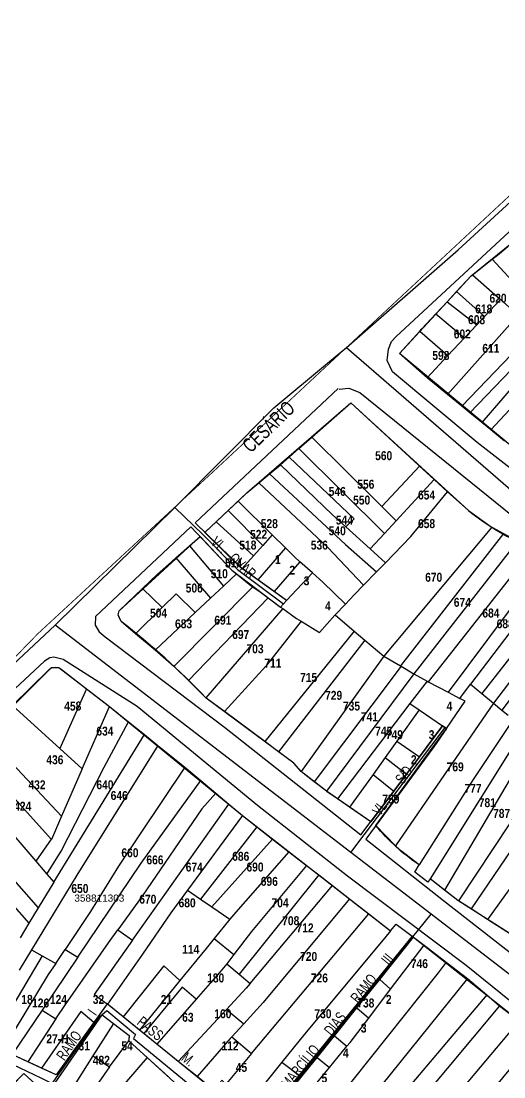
# Model space of a CAD drawing. Extents: x 199665 to 201826, y 4836581 to 4838476.
# Drawn here: x 200059.4 to 200194.4, y 4837774.5 to 4838069.7 of the extents above; entities that cross this region are included whole.
import ezdxf
from ezdxf.enums import TextEntityAlignment as Align

# ---------------------------------------------------------------- set-up
doc = ezdxf.new("R2010")
doc.units = 0
doc.header["$LTSCALE"] = 1.5
doc.header["$MEASUREMENT"] = 0
for name, color, linetype in [('CD-MALHA-LOTES', 40, 'CONTINUOUS'), ('CD_TXT_QUADRA', 7, 'CONTINUOUS'), ('LM-LIM-SETOR-FISCAL', 7, 'CONTINUOUS'), ('RU-QUADRAS', 6, 'CONTINUOUS'), ('SV-EIXO-RUA-N-PAV', 6, 'CONTINUOUS'), ('SV-EIXO-RUA-PAV', 20, 'CONTINUOUS'), ('SV-RUA-NAO-PAV-S-GUIA-C-GUIA', 7, 'CONTINUOUS'), ('SV-RUA-PAVIM-S-GUIA-C-GUIA', 7, 'CONTINUOUS'), ('SV-TXT-RUA-N-PAV-S-GUIA-C-GUIA', 7, 'CONTINUOUS'), ('SV-TXT-RUA-PAV-S-GUIA-C-GUIA', 7, 'CONTINUOUS'), ('Th_NmrPort', 1, 'CONTINUOUS')]:
    doc.layers.add(name, color=color, linetype=linetype)
doc.styles.add('ARIAL', font='ARIAL.TTF')
doc.styles.add('MONOTXT', font='ARIAL.TTF', dxfattribs={"height": 0.2})
doc.styles.get("Standard").update_dxf_attribs({"font": 'swisscbo.ttf'})
doc.linetypes.add('Limite', pattern='A,20,-3,[130,ltypeshp.shx,S=6.35,R=0,X=0,Y=0],-3,20', length=46)

msp = doc.modelspace()

# ---------------------------------------------------------------- linework, layer by layer
at = {"layer": 'CD-MALHA-LOTES', "linetype": 'Continuous'}
for p, q in [((200192.68, 4838004.28), (200195.56, 4838006.64)), ((200185.62, 4837998.76), (200191.15, 4838003.08)), ((200191.15, 4838003.08), (200192.68, 4838004.28)), ((200191.15, 4838003.08), (200213.02, 4837979.47)), ((200181.16, 4837994.05), (200185.28, 4837998.5)), ((200185.28, 4837998.5), (200185.62, 4837998.76)), ((200185.62, 4837998.76), (200193.5, 4837991.82)), ((200178.55, 4837991.24), (200181.16, 4837994.05)), ((200181.16, 4837994.05), (200189.05, 4837987.08)), ((200175.43, 4837987.87), (200178.55, 4837991.24)), ((200178.55, 4837991.24), (200186.83, 4837984.72)), ((200193.5, 4837991.82), (200189.05, 4837987.08)), ((200198.44, 4837987.46), (200193.5, 4837991.82)), ((200171.52, 4837983.65), (200175.43, 4837987.87)), ((200175.43, 4837987.87), (200183.41, 4837981.09)), ((200178.66, 4837965.29), (200198.44, 4837987.46)), ((200186.83, 4837984.72), (200183.41, 4837981.09)), ((200189.05, 4837987.08), (200186.83, 4837984.72)), ((200165.21, 4837976.73), (200170.94, 4837983.02)), ((200170.94, 4837983.02), (200171.52, 4837983.65)), ((200170.94, 4837983.02), (200178.77, 4837976.15)), ((200203.14, 4837983.32), (200182.71, 4837961.99)), ((200205.31, 4837981.41), (200184.94, 4837960.17)), ((200183.41, 4837981.09), (200178.77, 4837976.15)), ((200207.35, 4837979.62), (200188.31, 4837957.42)), ((200172.94, 4837969.95), (200165.21, 4837976.73)), ((200178.77, 4837976.15), (200172.94, 4837969.95)), ((200178.66, 4837965.29), (200172.94, 4837969.95)), ((200201.12, 4837966.55), (200190.78, 4837955.41)), ((200182.71, 4837961.99), (200178.66, 4837965.29)), ((200140.72, 4837953.39), (200151.63, 4837962.96)), ((200151.63, 4837962.96), (200170.43, 4837945.64)), ((200184.94, 4837960.17), (200182.71, 4837961.99)), ((200188.31, 4837957.42), (200184.94, 4837960.17)), ((200190.78, 4837955.41), (200188.31, 4837957.42)), ((200194.64, 4837952.27), (200190.78, 4837955.41)), ((200137.09, 4837950.21), (200140.72, 4837953.39)), ((200140.72, 4837953.39), (200160.32, 4837933.95)), ((200134.37, 4837947.82), (200137.09, 4837950.21)), ((200137.09, 4837950.21), (200161.04, 4837926.45)), ((200131.93, 4837945.67), (200134.37, 4837947.82)), ((200134.37, 4837947.82), (200152.54, 4837930.52)), ((200125.92, 4837940.62), (200128.86, 4837943.1)), ((200128.86, 4837943.1), (200131.93, 4837945.67)), ((200128.86, 4837943.1), (200150.13, 4837923.38)), ((200131.93, 4837945.67), (200146.52, 4837931.67)), ((200170.82, 4837945.28), (200160.32, 4837933.95)), ((200170.43, 4837945.64), (200170.82, 4837945.28)), ((200170.82, 4837945.28), (200174.96, 4837941.52)), ((200122.52, 4837937.76), (200125.92, 4837940.62)), ((200125.92, 4837940.62), (200145.14, 4837922.5)), ((200164.31, 4837929.99), (200174.96, 4837941.52)), ((200174.96, 4837941.52), (200178.71, 4837938.11)), ((200120.11, 4837935.49), (200122.52, 4837937.76)), ((200168.38, 4837925.6), (200178.71, 4837938.11)), ((200178.71, 4837938.11), (200184.52, 4837932.82)), ((200117.32, 4837932.88), (200120.11, 4837935.49)), ((200120.11, 4837935.49), (200129.63, 4837926.05)), ((200113.96, 4837929.72), (200117.32, 4837932.88)), ((200117.32, 4837932.88), (200127.03, 4837923.12)), ((200146.52, 4837931.67), (200150.25, 4837928.28)), ((200160.32, 4837933.95), (200164.31, 4837929.99)), ((200184.52, 4837932.82), (200190.86, 4837928.33)), ((200111.05, 4837926.99), (200113.96, 4837929.72)), ((200124.41, 4837920.17), (200113.96, 4837929.72)), ((200152.54, 4837930.52), (200150.25, 4837928.28)), ((200150.25, 4837928.28), (200157.03, 4837922.12)), ((200191.03, 4837928.21), (200160.82, 4837892.16)), ((200164.31, 4837929.99), (200161.04, 4837926.45)), ((200190.86, 4837928.33), (200191.03, 4837928.21)), ((200191.03, 4837928.21), (200194.37, 4837926.44)), ((200106.45, 4837922.95), (200109.43, 4837925.56)), ((200109.43, 4837925.56), (200118.36, 4837916.21)), ((200110.79, 4837926.76), (200111.05, 4837926.99)), ((200120.76, 4837916.96), (200110.79, 4837926.76)), ((200129.63, 4837926.05), (200127.03, 4837923.12)), ((200133.32, 4837922.39), (200129.63, 4837926.05)), ((200161.04, 4837926.45), (200157.03, 4837922.12)), ((200161.27, 4837918.27), (200168.38, 4837925.6)), ((200194.37, 4837926.44), (200165.47, 4837889.47)), ((200194.37, 4837926.44), (200198.28, 4837924.32)), ((200102.69, 4837919.63), (200106.45, 4837922.95)), ((200106.45, 4837922.95), (200115.99, 4837911.76)), ((200127.03, 4837923.12), (200124.41, 4837920.17)), ((200133.32, 4837922.39), (200125.62, 4837913.47)), ((200135.82, 4837919.92), (200133.32, 4837922.39)), ((200145.14, 4837922.5), (200155.14, 4837911.95)), ((200150.13, 4837923.38), (200158.76, 4837915.68)), ((200198.28, 4837924.32), (200169.29, 4837887.25)), ((200100.56, 4837917.76), (200102.69, 4837919.63)), ((200102.69, 4837919.63), (200112.37, 4837908.4)), ((200124.41, 4837920.17), (200121.25, 4837916.61)), ((200137.34, 4837918.56), (200135.82, 4837919.92)), ((200157.03, 4837922.12), (200161.27, 4837918.27)), ((200202.43, 4837922.04), (200173.27, 4837884.97)), ((200097.56, 4837915.04), (200100.56, 4837917.76)), ((200121.25, 4837916.61), (200120.76, 4837916.96)), ((200125.62, 4837913.47), (200121.25, 4837916.61)), ((200137.34, 4837918.56), (200130.19, 4837910.18)), ((200140.85, 4837915.46), (200137.34, 4837918.56)), ((200161.27, 4837918.27), (200158.76, 4837915.68)), ((200206.53, 4837919.21), (200178.85, 4837882.04)), ((200209.87, 4837916.9), (200185.14, 4837884.34)), ((200093.33, 4837911.02), (200097.56, 4837915.04)), ((200115.99, 4837911.76), (200119.64, 4837915.16)), ((200118.36, 4837916.21), (200119.64, 4837915.16)), ((200119.64, 4837915.16), (200123.62, 4837911.91)), ((200130.19, 4837910.18), (200125.62, 4837913.47)), ((200140.85, 4837915.46), (200133.64, 4837907.7)), ((200143.81, 4837912.84), (200140.85, 4837915.46)), ((200158.76, 4837915.68), (200155.14, 4837911.95)), ((200213.54, 4837914.12), (200188.29, 4837881.72)), ((200086.82, 4837904.84), (200093.33, 4837911.02)), ((200093.33, 4837911.02), (200098.78, 4837905.72)), ((200124.16, 4837911.54), (200102.1, 4837889.3)), ((200112.37, 4837908.4), (200115.99, 4837911.76)), ((200123.62, 4837911.91), (200124.16, 4837911.54)), ((200124.16, 4837911.54), (200126.25, 4837910.13)), ((200150.12, 4837906.7), (200143.81, 4837912.84)), ((200155.14, 4837911.95), (200152.53, 4837909.25)), ((200216.32, 4837911.48), (200191.52, 4837879.03)), ((200098.78, 4837905.72), (200102.7, 4837909.6)), ((200102.7, 4837909.6), (200108.08, 4837904.36)), ((200128.46, 4837908.49), (200106.17, 4837885.34)), ((200112.37, 4837908.4), (200108.08, 4837904.36)), ((200126.25, 4837910.13), (200128.46, 4837908.49)), ((200128.46, 4837908.49), (200131.96, 4837905.89)), ((200133.64, 4837907.7), (200130.19, 4837910.18)), ((200131.96, 4837905.89), (200133.64, 4837907.7)), ((200152.53, 4837909.25), (200150.12, 4837906.7)), ((200218.42, 4837909.49), (200193.87, 4837877.06)), ((200086.51, 4837903.69), (200086.82, 4837904.84)), ((200091.4, 4837898.42), (200098.78, 4837905.72)), ((200132.56, 4837905.44), (200111.06, 4837880.54)), ((200131.96, 4837905.89), (200132.56, 4837905.44)), ((200132.56, 4837905.44), (200136.46, 4837902.65)), ((200150.12, 4837906.7), (200147.25, 4837903.68)), ((200086.88, 4837902.81), (200086.51, 4837903.69)), ((200087.37, 4837901.86), (200086.88, 4837902.81)), ((200091.4, 4837898.42), (200087.37, 4837901.86)), ((200108.08, 4837904.36), (200096.85, 4837893.78)), ((200137.68, 4837901.92), (200127.82, 4837889.38)), ((200136.46, 4837902.65), (200137.68, 4837901.92)), ((200137.68, 4837901.92), (200142.84, 4837898.78)), ((200142.84, 4837898.78), (200147.15, 4837903.57)), ((200147.15, 4837903.57), (200147.25, 4837903.68)), ((200147.25, 4837903.68), (200152.57, 4837899.16)), ((200152.57, 4837899.16), (200127.52, 4837868.32)), ((200152.57, 4837899.16), (200155.54, 4837896.65)), ((200096.85, 4837893.78), (200091.4, 4837898.42)), ((200155.54, 4837896.65), (200131.41, 4837865.44)), ((200155.54, 4837896.65), (200160.82, 4837892.16)), ((200102.1, 4837889.3), (200096.85, 4837893.78)), ((200160.82, 4837892.16), (200137.69, 4837859.94)), ((200160.82, 4837892.16), (200165.47, 4837889.47)), ((200056.93, 4837878.38), (200067.09, 4837888.3)), ((200067.09, 4837888.3), (200067.9, 4837888.94)), ((200067.9, 4837888.94), (200068.85, 4837889.06)), ((200068.85, 4837889.06), (200069.87, 4837889.02)), ((200069.87, 4837889.02), (200070.94, 4837888.24)), ((200070.94, 4837888.24), (200077.67, 4837883.03)), ((200102.36, 4837889.08), (200102.1, 4837889.3)), ((200106.17, 4837885.34), (200102.36, 4837889.08)), ((200127.82, 4837889.38), (200116.29, 4837876.64)), ((200165.71, 4837889.33), (200141.4, 4837857.04)), ((200169.29, 4837887.25), (200144.85, 4837854.37)), ((200165.47, 4837889.47), (200165.71, 4837889.33)), ((200165.71, 4837889.33), (200169.29, 4837887.25)), ((200169.29, 4837887.25), (200172.93, 4837885.15)), ((200111.06, 4837880.54), (200106.17, 4837885.34)), ((200172.93, 4837885.15), (200168.17, 4837878.88)), ((200172.93, 4837885.15), (200173.27, 4837884.97)), ((200173.27, 4837884.97), (200178.85, 4837882.04)), ((200182.1, 4837880.34), (200185.14, 4837884.34)), ((200185.14, 4837884.34), (200188.29, 4837881.72)), ((200077.67, 4837883.03), (200070.21, 4837866.36)), ((200077.67, 4837883.03), (200084.05, 4837878.09)), ((200178.85, 4837882.04), (200182.1, 4837880.34)), ((200188.29, 4837881.72), (200191.52, 4837879.03)), ((200056.93, 4837878.38), (200070.21, 4837866.36)), ((200076.47, 4837860.69), (200084.05, 4837878.09)), ((200084.05, 4837878.09), (200089.42, 4837873.78)), ((200111.16, 4837880.44), (200111.06, 4837880.54)), ((200116.29, 4837876.64), (200111.16, 4837880.44)), ((200168.17, 4837878.88), (200147.91, 4837852.24)), ((200191.52, 4837879.03), (200164.16, 4837839.15)), ((200168.17, 4837878.88), (200170.78, 4837877.1)), ((200178.36, 4837871.93), (200183.64, 4837879.53)), ((200183.64, 4837879.53), (200182.1, 4837880.34)), ((200191.52, 4837879.03), (200193.87, 4837877.06)), ((200127.52, 4837868.32), (200116.29, 4837876.64)), ((200170.78, 4837877.1), (200164.48, 4837868.36)), ((200170.78, 4837877.1), (200177.31, 4837872.65)), ((200193.87, 4837877.06), (200195.62, 4837875.61)), ((200082.6, 4837861.09), (200089.42, 4837873.78)), ((200089.42, 4837873.78), (200093.86, 4837870.22)), ((200177.31, 4837872.65), (200170.81, 4837864.01)), ((200178.36, 4837871.93), (200177.31, 4837872.65)), ((200197.02, 4837874.44), (200185.85, 4837857.65)), ((200070.68, 4837847.4), (200049.15, 4837870.34)), ((200068.54, 4837828.96), (200093.86, 4837870.22)), ((200093.86, 4837870.22), (200097.62, 4837867.19)), ((200200.16, 4837871.92), (200173.84, 4837829.89)), ((200174.8, 4837866.83), (200178.36, 4837871.93)), ((200203.03, 4837869.55), (200177.82, 4837826.78)), ((200070.21, 4837866.36), (200076.47, 4837860.69)), ((200097.62, 4837867.19), (200074.96, 4837830.9)), ((200097.62, 4837867.19), (200105.17, 4837861.12)), ((200131.41, 4837865.44), (200127.52, 4837868.32)), ((200158.63, 4837844.83), (200174.8, 4837866.83)), ((200164.48, 4837868.36), (200161.23, 4837863.85)), ((200164.48, 4837868.36), (200170.81, 4837864.01)), ((200044.99, 4837866.19), (200067.79, 4837841.03)), ((200135.7, 4837862.27), (200131.41, 4837865.44)), ((200161.23, 4837863.85), (200157.82, 4837859.11)), ((200161.23, 4837863.85), (200167.15, 4837859.12)), ((200170.81, 4837864.01), (200167.15, 4837859.12)), ((200208.49, 4837864.2), (200181.71, 4837823.75)), ((200040.4, 4837861.6), (200063.45, 4837834.86)), ((200070.58, 4837837.67), (200082.6, 4837861.09)), ((200076.47, 4837860.69), (200070.68, 4837847.4)), ((200105.17, 4837861.12), (200086.63, 4837833.41)), ((200105.17, 4837861.12), (200109.65, 4837857.36)), ((200137.69, 4837859.94), (200135.7, 4837862.27)), ((200211.76, 4837860.49), (200185.26, 4837821.48)), ((200092.94, 4837834.27), (200109.65, 4837857.36)), ((200109.65, 4837857.36), (200113.81, 4837853.88)), ((200137.79, 4837859.83), (200137.69, 4837859.94)), ((200141.4, 4837857.04), (200137.79, 4837859.83)), ((200157.82, 4837859.11), (200151.22, 4837849.96)), ((200157.82, 4837859.11), (200163.62, 4837854.43)), ((200167.15, 4837859.12), (200163.62, 4837854.43)), ((200185.85, 4837857.65), (200170.77, 4837833.78)), ((200033.97, 4837856.02), (200064.14, 4837821.77)), ((200144.85, 4837854.37), (200141.4, 4837857.04)), ((200163.62, 4837854.43), (200157.17, 4837845.84)), ((200216.51, 4837855.72), (200189.89, 4837818.52)), ((200030.29, 4837852.81), (200061.52, 4837817.47)), ((200113.81, 4837853.88), (200109.93, 4837849.46)), ((200113.81, 4837853.88), (200117.48, 4837850.8)), ((200144.98, 4837854.27), (200144.85, 4837854.37)), ((200147.91, 4837852.24), (200144.98, 4837854.27)), ((200151.22, 4837849.96), (200147.91, 4837852.24)), ((200090.52, 4837812.74), (200117.48, 4837850.8)), ((200109.93, 4837849.46), (200093.26, 4837825.09)), ((200117.48, 4837850.8), (200121.3, 4837847.62)), ((200157.17, 4837845.84), (200151.22, 4837849.96)), ((200070.68, 4837847.4), (200067.87, 4837840.94)), ((200121.3, 4837847.62), (200105.88, 4837826.72)), ((200121.3, 4837847.62), (200125.3, 4837844.48)), ((200125.3, 4837844.48), (200109.52, 4837824.24)), ((200125.3, 4837844.48), (200129.73, 4837841.02)), ((200164.16, 4837839.15), (200158.63, 4837844.83)), ((200067.79, 4837841.03), (200063.45, 4837834.86)), ((200067.87, 4837840.94), (200067.79, 4837841.03)), ((200129.73, 4837841.02), (200112.74, 4837822.04)), ((200129.73, 4837841.02), (200134.26, 4837837.46)), ((200066.57, 4837831.24), (200070.58, 4837837.67)), ((200134.26, 4837837.46), (200119.4, 4837820.6)), ((200134.26, 4837837.46), (200139.19, 4837833.64)), ((200165.49, 4837837.79), (200164.16, 4837839.15)), ((200170.77, 4837833.78), (200165.49, 4837837.79)), ((200063.45, 4837834.86), (200066.57, 4837831.24)), ((200075.22, 4837807.97), (200092.94, 4837834.27)), ((200169.52, 4837831.79), (200170.77, 4837833.78)), ((200074.96, 4837830.9), (200062.26, 4837810.03)), ((200066.57, 4837831.24), (200068.54, 4837828.96)), ((200086.63, 4837833.41), (200078.79, 4837820.75)), ((200142.62, 4837830.98), (200120.35, 4837803.26)), ((200139.19, 4837833.64), (200123.78, 4837815.23)), ((200139.19, 4837833.64), (200142.62, 4837830.98)), ((200142.62, 4837830.98), (200146.46, 4837828.01)), ((200173.14, 4837828.96), (200169.52, 4837831.79)), ((200068.54, 4837828.96), (200064.14, 4837821.77)), ((200123.46, 4837800.64), (200146.46, 4837828.01)), ((200146.46, 4837828.01), (200151.29, 4837824.27)), ((200173.84, 4837829.89), (200173.14, 4837828.96)), ((200177.82, 4837826.78), (200173.84, 4837829.89)), ((200093.26, 4837825.09), (200086.38, 4837815.61)), ((200105.88, 4837826.72), (200101.25, 4837820.43)), ((200105.88, 4837826.72), (200109.52, 4837824.24)), ((200181.6, 4837823.82), (200177.82, 4837826.78)), ((200109.52, 4837824.24), (200112.74, 4837822.04)), ((200112.74, 4837822.04), (200117.77, 4837818.61)), ((200151.29, 4837824.27), (200127.08, 4837795.34)), ((200151.29, 4837824.27), (200156.68, 4837820.09)), ((200181.71, 4837823.75), (200181.6, 4837823.82)), ((200185.26, 4837821.48), (200181.71, 4837823.75)), ((200064.14, 4837821.77), (200061.52, 4837817.47)), ((200078.79, 4837820.75), (200071.65, 4837810.14)), ((200101.25, 4837820.43), (200093.32, 4837808.88)), ((200119.4, 4837820.6), (200117.77, 4837818.61)), ((200123.85, 4837781.04), (200156.68, 4837820.09)), ((200156.68, 4837820.09), (200162.74, 4837815.39)), ((200189.89, 4837818.52), (200185.26, 4837821.48)), ((200061.52, 4837817.47), (200059.05, 4837813.44)), ((200117.77, 4837818.61), (200113.4, 4837813.26)), ((200162.74, 4837815.39), (200164.34, 4837817.28)), ((200164.34, 4837817.28), (200168.74, 4837813.91)), ((200190.37, 4837818.21), (200189.89, 4837818.52)), ((200196.3, 4837814.48), (200190.37, 4837818.21)), ((200083.77, 4837812), (200086.38, 4837815.61)), ((200086.38, 4837815.61), (200090.52, 4837812.74)), ((200113.4, 4837813.26), (200111.11, 4837810.46)), ((200113.4, 4837813.26), (200118.84, 4837808.75)), ((200123.78, 4837815.23), (200118.84, 4837808.75)), ((200168.74, 4837813.91), (200137.12, 4837775)), ((200161.09, 4837813.44), (200138.65, 4837786.5)), ((200159.71, 4837801.79), (200169.18, 4837813.57)), ((200162.74, 4837815.39), (200161.09, 4837813.44)), ((200169.18, 4837813.57), (200172.09, 4837811.35)), ((200069.03, 4837806.24), (200071.65, 4837810.14)), ((200071.65, 4837810.14), (200075.22, 4837807.97)), ((200071.79, 4837794.81), (200083.77, 4837812)), ((200090.52, 4837812.74), (200079.78, 4837797.57)), ((200111.11, 4837810.46), (200103.81, 4837801.51)), ((200162.76, 4837799.08), (200172.09, 4837811.35)), ((200172.09, 4837811.35), (200178.3, 4837806.59)), ((200065.25, 4837808.36), (200050.62, 4837783.67)), ((200062.26, 4837810.03), (200058.84, 4837804.42)), ((200062.26, 4837810.03), (200065.25, 4837808.36)), ((200075.22, 4837807.97), (200065.24, 4837793.17)), ((200065.25, 4837808.36), (200069.03, 4837806.24)), ((200093.32, 4837808.88), (200083.53, 4837794.85)), ((200118.84, 4837808.75), (200116.88, 4837806.17)), ((200069.03, 4837806.24), (200066.96, 4837803.16)), ((200099.32, 4837805.61), (200087.89, 4837791.33)), ((200103.81, 4837801.51), (200099.32, 4837805.61)), ((200115.56, 4837804.43), (200108.37, 4837796.27)), ((200116.88, 4837806.17), (200115.56, 4837804.43)), ((200116.88, 4837806.17), (200120.35, 4837803.26)), ((200178.3, 4837806.59), (200176.07, 4837803.67)), ((200178.3, 4837806.59), (200184.29, 4837802.01)), ((200066.96, 4837803.16), (200054.13, 4837782.05)), ((200103.81, 4837801.51), (200092.47, 4837787.63)), ((200176.07, 4837803.67), (200120.23, 4837733.63)), ((200120.35, 4837803.26), (200123.46, 4837800.64)), ((200153.3, 4837793.83), (200159.71, 4837801.79)), ((200159.71, 4837801.79), (200162.76, 4837799.08)), ((200184.29, 4837802.01), (200160.31, 4837772.28)), ((200184.29, 4837802.01), (200189.66, 4837797.44)), ((200104.45, 4837799.59), (200093.7, 4837786.65)), ((200108.37, 4837796.27), (200104.45, 4837799.59)), ((200122.36, 4837799.34), (200116.82, 4837793.38)), ((200123.46, 4837800.64), (200122.36, 4837799.34)), ((200156.61, 4837790.99), (200162.76, 4837799.08)), ((200079.78, 4837797.57), (200083.41, 4837794.94)), ((200108.37, 4837796.27), (200097.32, 4837783.72)), ((200189.66, 4837797.44), (200156.68, 4837758.58)), ((200189.66, 4837797.44), (200193.19, 4837794.44)), ((200065.24, 4837793.17), (200056.89, 4837780.78)), ((200076.11, 4837792.83), (200065.1, 4837777)), ((200065.24, 4837793.17), (200069.1, 4837790.74)), ((200069.1, 4837790.74), (200071.79, 4837794.81)), ((200079.72, 4837789.79), (200076.11, 4837792.83)), ((200083.41, 4837794.94), (200079.72, 4837789.79)), ((200083.53, 4837794.85), (200083.41, 4837794.94)), ((200087.89, 4837791.33), (200083.53, 4837794.85)), ((200116.82, 4837793.38), (200103.32, 4837778.87)), ((200116.82, 4837793.38), (200121.66, 4837789.41)), ((200127.08, 4837795.34), (200121.66, 4837789.41)), ((200193.19, 4837794.44), (200146.81, 4837738.92)), ((200147.01, 4837786.01), (200153.3, 4837793.83)), ((200153.3, 4837793.83), (200156.61, 4837790.99)), ((200193.19, 4837794.44), (200198.69, 4837790.22)), ((200069.1, 4837790.74), (200061.22, 4837778.79)), ((200067.01, 4837770.22), (200082.01, 4837791.86)), ((200079.72, 4837789.79), (200069.21, 4837775.1)), ((200082.01, 4837791.86), (200085.17, 4837789.45)), ((200092.47, 4837787.63), (200087.89, 4837791.33)), ((200151.39, 4837784.12), (200156.61, 4837790.99)), ((200198.69, 4837790.22), (200156.22, 4837739.75)), ((200085.17, 4837789.45), (200079.46, 4837780.45)), ((200085.17, 4837789.45), (200089.59, 4837786.08)), ((200093.7, 4837786.65), (200092.47, 4837787.63)), ((200097.32, 4837783.72), (200093.7, 4837786.65)), ((200121.66, 4837789.41), (200118.3, 4837785.73)), ((200084.1, 4837777.38), (200089.47, 4837784.63)), ((200089.51, 4837785.1), (200089.47, 4837784.63)), ((200089.47, 4837784.63), (200094.63, 4837779.97)), ((200089.59, 4837786.08), (200089.51, 4837785.1)), ((200103.32, 4837778.87), (200097.32, 4837783.72)), ((200117.86, 4837785.25), (200108.61, 4837774.61)), ((200118.3, 4837785.73), (200117.86, 4837785.25)), ((200118.3, 4837785.73), (200123.85, 4837781.04)), ((200138.65, 4837786.5), (200132.35, 4837778.68)), ((200142.16, 4837780), (200147.01, 4837786.01)), ((200147.01, 4837786.01), (200150.54, 4837783.1)), ((200150.54, 4837783.1), (200151.39, 4837784.12)), ((200203.84, 4837786.14), (200163.15, 4837737)), ((200061.22, 4837778.79), (200056.89, 4837780.78)), ((200123.85, 4837781.04), (200114.45, 4837769.86)), ((200145.65, 4837777.2), (200150.54, 4837783.1)), ((200065.1, 4837777), (200061.22, 4837778.79)), ((200079.46, 4837780.45), (200071.12, 4837767.28)), ((200094.63, 4837779.97), (200078.83, 4837761.72)), ((200079.46, 4837780.45), (200084.1, 4837777.38)), ((200094.63, 4837779.97), (200100.64, 4837774.54)), ((200108.61, 4837774.61), (200103.32, 4837778.87)), ((200132.35, 4837778.68), (200120.96, 4837764.54)), ((200132.35, 4837778.68), (200137.12, 4837775)), ((200135.69, 4837771.95), (200142.16, 4837780)), ((200142.16, 4837780), (200145.65, 4837777.2)), ((200056.9, 4837772.22), (200060.09, 4837775.47)), ((200060.09, 4837775.47), (200077.61, 4837759.56)), ((200069.21, 4837775.1), (200065.1, 4837777)), ((200084.1, 4837777.38), (200075.03, 4837764.46)), ((200137.12, 4837775), (200125.55, 4837760.78)), ((200139.08, 4837769.26), (200145.65, 4837777.2)), ((200112.36, 4837771.57), (200108.61, 4837774.61))]:
    msp.add_line(p, q, dxfattribs=at)
at = {"layer": 'LM-LIM-SETOR-FISCAL', "linetype": 'Limite', "ltscale": 0.1, "const_width": 0.25}
msp.add_lwpolyline([(200474.68, 4838277.46), (200458.63, 4838261.82), (200449.06, 4838253.68), (200440.91, 4838245.54), (200429.42, 4838235), (200367.24, 4838178.42), (200333.56, 4838146.99), (200278.17, 4838096.09), (200231.02, 4838053.43), (200112.77, 4837943.41), (200064.12, 4837898.5), (200043.41, 4837877.24), (200000, 4837836.77), (199982.44, 4837820.95), (199959.41, 4837797.74), (199946.13, 4837788.68), (199905.8, 4837748.35)], dxfattribs=at)
at = {"layer": 'RU-QUADRAS', "color": 6, "linetype": 'Continuous'}
msp.add_lwpolyline([(200165.21, 4837976.73), (200185.28, 4837998.5), (200203.91, 4838013.55), (200220.87, 4838030.16, -0.010465), (200311.54, 4837959.44), (200310.1, 4837957.38), (200314.64, 4837954.01), (200350.98, 4837922.96), (200349.38, 4837920.83), (200354.63, 4837916.81, 0.012763), (200309.83, 4837860.46, 0.023592), (200284.12, 4837881.77), (200281.76, 4837878.67), (200256.11, 4837900.52), (200246.19, 4837908.28), (200244.6, 4837906.52), (200241.79, 4837908.7), (200243.82, 4837911.73)], format="xyb", close=True, dxfattribs=at)
for points in [[(200196.96, 4837814.07), (200181.6, 4837823.82), (200173.84, 4837829.89), (200173.14, 4837828.96), (200169.52, 4837831.79), (200170.77, 4837833.78, -0.074544), (200158.63, 4837844.83), (200178.36, 4837871.93), (200177.31, 4837872.65), (200157.17, 4837845.84), (200144.85, 4837854.37), (200137.77, 4837859.84), (200135.7, 4837862.27), (200111.16, 4837880.44, 0.035135), (200087.37, 4837901.86), (200086.51, 4837903.69), (200086.82, 4837904.84), (200109.43, 4837925.56), (200118.36, 4837916.21), (200131.96, 4837905.89), (200133.64, 4837907.7), (200120.76, 4837916.96), (200110.79, 4837926.76), (200122.52, 4837937.76), (200151.63, 4837962.96), (200184.52, 4837932.82, 0.060467), (200202.13, 4837922.24)], [(200128.17, 4837762.62), (200169.18, 4837813.57), (200203.42, 4837786.59), (200208.87, 4837780.78, -0.057144), (200229.8, 4837763.5, -0.021347)]]:
    msp.add_lwpolyline(points, format="xyb", dxfattribs=at)
for points in [[(200040.4, 4837861.6), (200067.9, 4837888.94), (200069.87, 4837889.02), (200084.05, 4837878.09), (200121.3, 4837847.62), (200162.74, 4837815.39), (200164.34, 4837817.28), (200168.74, 4837813.91), (200125.55, 4837760.78), (200083.41, 4837794.94), (200069.21, 4837775.1), (200048.26, 4837784.76)], [(200067.01, 4837770.22), (200082.01, 4837791.86), (200089.59, 4837786.08), (200089.47, 4837784.63), (200104.21, 4837771.22)], [(200046.93, 4837762.1), (200060.09, 4837775.47), (200087.74, 4837750.36)]]:
    msp.add_lwpolyline(points, dxfattribs=at)
at = {"layer": 'SV-EIXO-RUA-N-PAV'}
for points in [[(200150.43, 4837978.46), (200217.22, 4837920.62), (200310.22, 4837848.99), (200415.06, 4837770.65), (200422.55, 4837761.59), (200540.69, 4837672.3), (200644.43, 4837593.93)], [(200102.39, 4837933.69), (200110.22, 4837926.18), (200119.88, 4837916.39), (200132.78, 4837906.78)]]:
    msp.add_lwpolyline(points, dxfattribs=at)
at = {"layer": 'SV-EIXO-RUA-PAV'}
for p, q in [((200151.63, 4837837.28), (200068.87, 4837900.84)), ((200174.1, 4837820.02), (200151.63, 4837837.28)), ((200196.79, 4837802.6), (200174.1, 4837820.02))]:
    msp.add_line(p, q, dxfattribs=at)
for points in [[(200000, 4837836.39), (200015.88, 4837851.29), (200068.87, 4837900.84), (200102.39, 4837933.69), (200130.05, 4837961.59), (200145.64, 4837974.5), (200150.43, 4837978.46), (200181.68, 4838005.69), (200218.93, 4838039.92), (200294.37, 4838110.85), (200334.17, 4838146.89), (200383.26, 4838191.79), (200406.24, 4838211.97)], [(200151.63, 4837837.28), (200177.98, 4837872.19)], [(200000, 4837730.19), (200032.78, 4837759.11), (200038.2, 4837767.52), (200053.46, 4837779.7), (200058.98, 4837777.07), (200064.86, 4837774.24), (200068.05, 4837772.72), (200081.29, 4837791.37), (200083.35, 4837793.13), (200091.39, 4837786.4), (200090.83, 4837785.27), (200117.19, 4837763.59), (200118.31, 4837764.71), (200125.23, 4837759.66), (200174.1, 4837820.02)]]:
    msp.add_lwpolyline(points, dxfattribs=at)
at = {"layer": 'SV-RUA-NAO-PAV-S-GUIA-C-GUIA'}
for points in [[(200311.08, 4837857.65), (200309.29, 4837855.91), (200306.03, 4837857.17), (200265.6, 4837889.28), (200223, 4837923.94), (200186.99, 4837951.88), (200163.26, 4837971.65), (200161.79, 4837974.79), (200162.14, 4837977.96), (200163.04, 4837980.13)], [(200148.34, 4837966.82), (200151.02, 4837967.02), (200154.16, 4837965.89), (200204.13, 4837925.48), (200253.59, 4837884.85), (200295.81, 4837853.24), (200300.62, 4837850.49), (200302.6, 4837848.47)], [(200106.85, 4837928.26), (200118.36, 4837916.21), (200119.64, 4837915.16), (200123.62, 4837911.91), (200124.16, 4837911.54), (200126.25, 4837910.13), (200128.46, 4837908.49), (200131.96, 4837905.89), (200133.64, 4837907.7), (200130.19, 4837910.18), (200125.62, 4837913.47), (200121.25, 4837916.61), (200108.06, 4837929.4)]]:
    msp.add_lwpolyline(points, dxfattribs=at)
at = {"layer": 'SV-RUA-PAVIM-S-GUIA-C-GUIA'}
for points in [[(200163.04, 4837980.13), (200164.3, 4837981.52), (200218.62, 4838031.75)], [(200148.11, 4837967), (200108.06, 4837929.4)], [(200106.85, 4837928.26), (200080.15, 4837903.2), (200080.08, 4837900.83), (200081.17, 4837898.94), (200082.85, 4837897.55), (200116.29, 4837872.34), (200154.41, 4837842.17), (200163.62, 4837854.43), (200167.15, 4837859.12), (200170.81, 4837864.01), (200177.31, 4837872.65), (200178.36, 4837871.93), (200174.8, 4837866.83), (200155.84, 4837841.04), (200177.55, 4837823.86), (200208.59, 4837799.6)], [(200234.26, 4837767.45), (200212.56, 4837782.57), (200183.91, 4837805.67), (200150.73, 4837830.65), (200125.54, 4837850.38), (200091.83, 4837878.05), (200071.09, 4837891.19), (200068.55, 4837891.89), (200067.37, 4837891.65), (200065.91, 4837890.79), (200006.51, 4837835.52), (200000, 4837829.57)], [(200168.74, 4837813.91), (200137.12, 4837775), (200125.55, 4837760.78)], [(200135.69, 4837771.95), (200142.16, 4837780), (200147.01, 4837786.01), (200153.3, 4837793.83), (200159.71, 4837801.79), (200169.18, 4837813.57)], [(200112.36, 4837771.57), (200108.61, 4837774.61), (200103.32, 4837778.87), (200097.32, 4837783.72), (200093.7, 4837786.65), (200092.47, 4837787.63), (200087.89, 4837791.33), (200083.53, 4837794.85), (200083.41, 4837794.94), (200079.72, 4837789.79), (200069.21, 4837775.1), (200065.1, 4837777), (200061.22, 4837778.79), (200056.89, 4837780.78), (200054.13, 4837782.05), (200050.62, 4837783.67), (200048.26, 4837784.76), (200046.64, 4837784.25), (200046.26, 4837784.13), (200046.03, 4837783.96), (200040.73, 4837779.98), (200044.19, 4837776.2), (200040.68, 4837772.96)], [(200067.01, 4837770.22), (200082.01, 4837791.86), (200085.17, 4837789.45), (200089.59, 4837786.08), (200089.51, 4837785.1), (200089.47, 4837784.63), (200094.63, 4837779.97), (200100.64, 4837774.54)], [(200056.9, 4837772.22), (200060.09, 4837775.47), (200077.61, 4837759.56)]]:
    msp.add_lwpolyline(points, dxfattribs=at)

# ---------------------------------------------------------------- texts
at = {"layer": 'CD_TXT_QUADRA', "color": 7, "linetype": 'Continuous', "style": 'MONOTXT'}
msp.add_text('358811303', height=2, dxfattribs=at).set_placement((200074.26, 4837823.52))
at = {"layer": 'SV-TXT-RUA-N-PAV-S-GUIA-C-GUIA', "style": 'ARIAL', "width": 0.7}
for s, rotation, p in [('VL.   OVAR', 318, (200112.18, 4837923.66)), ('VL.        S/D', 54, (200159.8, 4837847.3)), ('PASS.   MARCÍLIO      DIAS      RAMO      III', 51, (200127.23, 4837762.39)), ('RAMO        I', 55, (200071.46, 4837778.87)), ('PASS.         M.           DIAS', 321, (200091.52, 4837789.37))]:
    msp.add_text(s, height=3, rotation=rotation, dxfattribs=at).set_placement(p)
at = {"layer": 'SV-TXT-RUA-PAV-S-GUIA-C-GUIA', "style": 'ARIAL', "width": 0.7}
msp.add_text('CESÁRIO', height=4, rotation=44, dxfattribs=at).set_placement((200123.64, 4837948.77))
at = {"layer": 'Th_NmrPort', "color": 1}
for s, p in [('620', (200190.42, 4837992.2)), ('618', (200186.42, 4837989.2)), ('608', (200184.42, 4837986.2)), ('602', (200180.42, 4837982.2)), ('611', (200188.42, 4837978.2)), ('598', (200174.42, 4837976.2)), ('560', (200158.42, 4837948.2)), ('556', (200153.42, 4837940.2)), ('546', (200145.42, 4837938.2)), ('550', (200152.26, 4837935.78)), ('654', (200170.42, 4837937.2)), ('544', (200147.42, 4837930.2)), ('528', (200126.42, 4837929.2)), ('540', (200145.42, 4837927.2)), ('658', (200170.42, 4837929.2)), ('522', (200123.42, 4837926.2)), ('518', (200120.42, 4837923.2)), ('536', (200140.42, 4837923.2)), ('514', (200116.42, 4837918.2)), ('1', (200130.42, 4837919.2)), ('510', (200112.42, 4837915.2)), ('2', (200134.42, 4837916.2)), ('3', (200138.42, 4837913.2)), ('670', (200172.42, 4837914.2)), ('506', (200105.42, 4837911.2)), ('674', (200180.42, 4837907.2)), ('504', (200095.42, 4837904.2)), ('4', (200144.42, 4837906.2)), ('684', (200188.42, 4837904.2)), ('683', (200102.42, 4837901.2)), ('691', (200113.42, 4837902.2)), ('688', (200192.42, 4837901.2)), ('697', (200118.42, 4837898.2)), ('703', (200122.42, 4837894.2)), ('711', (200127.42, 4837890.2)), ('715', (200137.42, 4837886.2)), ('729', (200144.42, 4837881.2)), ('458', (200071.42, 4837878.2)), ('735', (200149.42, 4837878.2)), ('4', (200178.42, 4837878.2)), ('741', (200154.42, 4837875.2)), ('634', (200080.42, 4837871.2)), ('745', (200158.42, 4837871.2)), ('749', (200161.42, 4837870.2)), ('3', (200173.42, 4837870.2)), ('436', (200066.42, 4837863.2)), ('2', (200168.42, 4837863.2)), ('1', (200165.42, 4837859.2)), ('769', (200178.42, 4837861.2)), ('432', (200061.42, 4837856.2)), ('640', (200080.42, 4837856.2)), ('646', (200084.42, 4837853.2)), ('777', (200183.42, 4837855.2)), ('424', (200057.42, 4837850.2)), ('759', (200160.42, 4837852.2)), ('781', (200187.42, 4837851.2)), ('787', (200191.42, 4837848.2)), ('660', (200087.42, 4837837.2)), ('686', (200118.42, 4837836.2)), ('666', (200094.42, 4837835.2)), ('674', (200105.42, 4837833.2)), ('690', (200122.42, 4837833.2)), ('650', (200073.42, 4837827.2)), ('696', (200126.42, 4837829.2)), ('670', (200092.42, 4837824.2)), ('680', (200103.42, 4837823.2)), ('704', (200129.42, 4837823.2)), ('708', (200132.42, 4837818.2)), ('712', (200136.42, 4837816.2)), ('114', (200104.42, 4837810.2)), ('720', (200137.42, 4837808.2)), ('746', (200168.42, 4837806.2)), ('180', (200111.42, 4837802.2)), ('726', (200140.42, 4837802.2)), ('18', (200059.42, 4837796.2)), ('126', (200062.42, 4837795.2)), ('124', (200067.42, 4837796.2)), ('32', (200079.42, 4837796.2)), ('21', (200098.42, 4837796.2)), ('738', (200153.42, 4837795.2)), ('2', (200161.42, 4837796.2)), ('63', (200104.42, 4837791.2)), ('160', (200113.42, 4837792.2)), ('730', (200141.42, 4837792.2)), ('3', (200154.42, 4837788.2)), ('27-H', (200066.42, 4837785.2)), ('31', (200075.42, 4837783.2)), ('54', (200087.42, 4837783.2)), ('112', (200115.42, 4837783.2)), ('4', (200149.42, 4837781.2)), ('482', (200079.42, 4837779.2)), ('45', (200119.42, 4837777.2)), ('5', (200143.42, 4837774.2))]:
    msp.add_text(s, height=2.5, dxfattribs=at).set_placement(p, align=Align.MIDDLE_LEFT)

doc.saveas('drawing.dxf')
